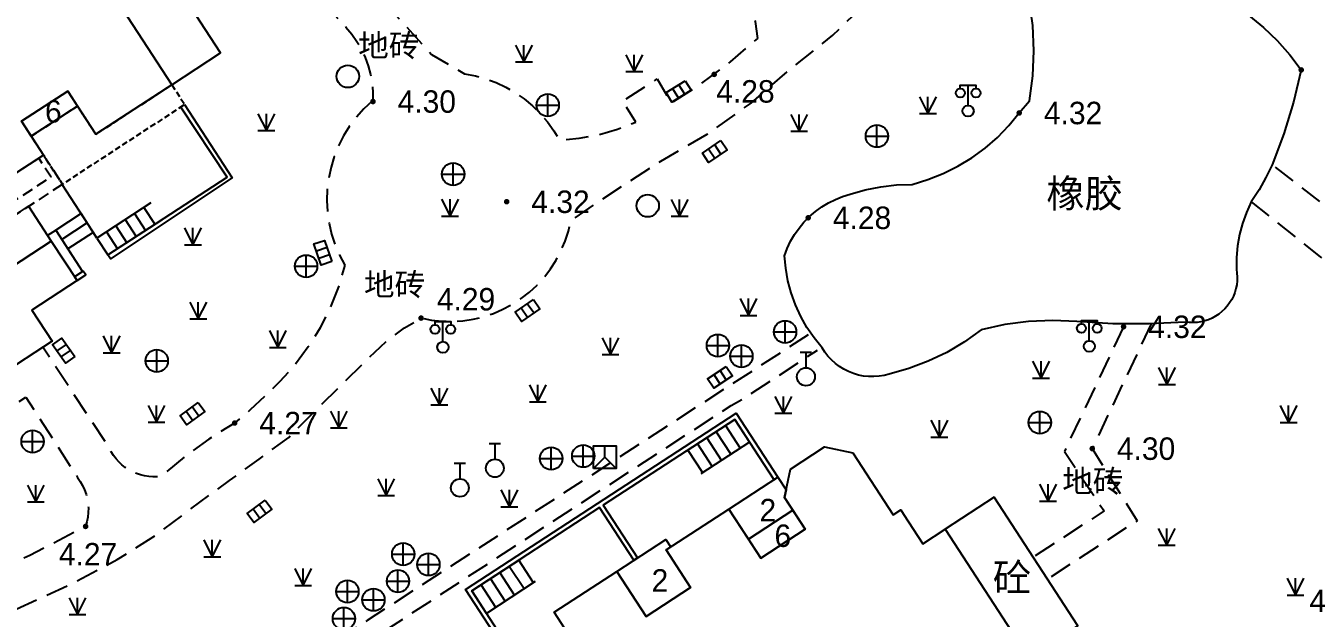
# Model space of a CAD drawing. Extents: x 99002 to 478558, y 2449839 to 2450453.
# Drawn here: x 478411.7 to 478469.2, y 2450030.8 to 2450057.2 of the extents above; entities that cross this region are included whole.
import ezdxf

# ---------------------------------------------------------------- set-up
doc = ezdxf.new("R2010")
doc.units = 0
doc.header["$LTSCALE"] = 0.5
for name, pattern in [('2', [0]), ('380403', [3, 2, -1]), ('380409-1', [1.5, 1, -0.5]), ('430600', [3, 2, -1])]:
    doc.linetypes.add(name, pattern=pattern)
doc.layers.get('0').update_dxf_attribs({"linetype": 'CONTINUOUS'})
for name, color, linetype in [('DEFAULT', 1, 'CONTINUOUS'), ('ZBTZ', 3, 'CONTINUOUS'), ('交通线', 7, 'CONTINUOUS'), ('居民地点', 7, 'CONTINUOUS'), ('居民地线', 7, 'CONTINUOUS'), ('居民地面', 7, 'CONTINUOUS'), ('房屋面', 7, 'CONTINUOUS'), ('植被点', 114, 'CONTINUOUS'), ('管线点', 7, 'CONTINUOUS'), ('高程点', 7, 'CONTINUOUS')]:
    doc.layers.add(name, color=color, linetype=linetype)
doc.styles.add('方正中等线简体', font='FZZDXJW.TTF')
doc.styles.add('方正细等线简体', font='方正细等线简体.ttf')
doc.styles.add('黑体', font='simhei.ttf')
doc.linetypes.add('1161', pattern='A,0,[149,AAA.SHX,S=0.15,R=0,X=0,Y=0],-1.6', length=1.6)
doc.linetypes.add('380202', pattern='A,4.5,[145,ss2007.shx,S=1,R=0,X=0,Y=1],4.5,-0.5,[146,ss2007.shx,S=1,R=0,X=0,Y=0],-0.5', length=10)

# ---------------------------------------------------------------- blocks, each defined once
blk = doc.blocks.new('3805011')
at = {"color": 0, "linetype": 'Continuous', "lineweight": -3, "flags": 128}
for points in [[(-0.7, 2), (-0.7, 2.3), (0.7, 2.3), (0.7, 2)], [(0, 0.5), (0, 2.3)]]:
    blk.add_lwpolyline(points, dxfattribs=at)
at = {"color": 0, "linetype": 'Continuous', "lineweight": -3}
for centre, radius in [((-0.7, 1.6), 0.4), ((0.7, 1.6), 0.4), ((0, 0), 0.5)]:
    blk.add_circle(centre, radius, dxfattribs=at)
blk = doc.blocks.new('8202001')
at = {"color": 0, "linetype": 'Continuous', "lineweight": -3, "flags": 128}
for points in [[(-0.75, 1.5), (0, 0)], [(0, 0), (0.75, 1.5)], [(0, 0), (0, 1.5)], [(-0.75, 0), (0.75, 0)]]:
    blk.add_lwpolyline(points, dxfattribs=at)
blk = doc.blocks.new('7201001')
at = {"linetype": '2'}
h = blk.add_hatch(color=0, dxfattribs=at)
edge = h.paths.add_edge_path(flags=0)
edge.add_arc((0, 0), 0.25, 0, 360)
blk = doc.blocks.new('5441011')
at = {"color": 0, "linetype": 'Continuous', "lineweight": -3, "flags": 128}
for points in [[(-1, 0), (1, 0)], [(0, -1), (0, 1)]]:
    blk.add_lwpolyline(points, dxfattribs=at)
at = {"color": 0, "linetype": 'Continuous', "lineweight": -3}
blk.add_circle((0, 0), 1, dxfattribs=at)
blk = doc.blocks.new('5441024')
at = {"color": 0, "linetype": 'Continuous', "lineweight": -3, "flags": 128}
blk.add_lwpolyline([(1, 0.5), (1, -0.5), (-1, -0.5), (-1, 0.5)], close=True, dxfattribs=at)
for points in [[(-0.33, 0.5), (-0.33, -0.5)], [(0.33, -0.5), (0.33, 0.5)]]:
    blk.add_lwpolyline(points, dxfattribs=at)
blk = doc.blocks.new('5401001')
at = {"color": 0, "linetype": 'Continuous', "lineweight": -3}
blk.add_circle((0, 0), 1, dxfattribs=at)
blk = doc.blocks.new('5430072')
at = {"color": 0, "linetype": 'Continuous', "lineweight": -3, "flags": 128}
for points in [[(-0.5, 2.2), (0.5, 2.2)], [(0, 2.2), (0, 0.8)]]:
    blk.add_lwpolyline(points, dxfattribs=at)
at = {"color": 0, "linetype": 'Continuous', "lineweight": -3}
blk.add_circle((0, 0), 0.8, dxfattribs=at)
blk = doc.blocks.new('5201054')
at = {"color": 0, "linetype": 'Continuous', "lineweight": -3, "flags": 128}
blk.add_lwpolyline([(-1, -1), (-1, 1), (1, 1), (1, -1)], close=True, dxfattribs=at)
for points in [[(-1, -1), (0, 0), (1, -1)], [(0, 0), (0, 1)]]:
    blk.add_lwpolyline(points, dxfattribs=at)

msp = doc.modelspace()

# ---------------------------------------------------------------- linework, layer by layer
at = {"layer": 'ZBTZ', "color": 3, "linetype": '1161', "lineweight": -3, "flags": 128}
msp.add_lwpolyline([(478466.321, 2450049.336), (478466.103, 2450048.867), (478465.927, 2450048.381), (478465.793, 2450047.882), (478465.702, 2450047.373), (478465.656, 2450046.858), (478465.654, 2450046.342), (478465.681, 2450046.169), (478465.693, 2450045.995), (478465.689, 2450045.821), (478465.67, 2450045.647), (478465.635, 2450045.476), (478465.586, 2450045.309), (478465.523, 2450045.146), (478465.445, 2450044.99), (478465.354, 2450044.841), (478465.25, 2450044.7), (478465.135, 2450044.57), (478465.008, 2450044.449), (478464.872, 2450044.341), (478464.726, 2450044.245), (478464.573, 2450044.162), (478464.412, 2450044.092), (478464.247, 2450044.037), (478464.077, 2450043.997), (478463.904, 2450043.972), (478463.73, 2450043.962), (478463.556, 2450043.967), (478463.382, 2450043.988), (478461.768, 2450043.9), (478460.151, 2450043.906), (478458.537, 2450044.007), (478457.464, 2450044.054), (478456.39, 2450044.008), (478455.325, 2450043.871), (478454.275, 2450043.642), (478453.531, 2450043.106), (478452.743, 2450042.637), (478451.916, 2450042.24), (478451.058, 2450041.917), (478450.175, 2450041.671), (478449.951, 2450041.612), (478449.723, 2450041.574), (478449.492, 2450041.556), (478449.26, 2450041.56), (478449.03, 2450041.583), (478448.803, 2450041.628), (478448.58, 2450041.693), (478448.365, 2450041.777), (478448.158, 2450041.881), (478447.961, 2450042.003), (478447.776, 2450042.142), (478447.604, 2450042.297), (478447.446, 2450042.466), (478447.305, 2450042.65), (478447.18, 2450042.845), (478446.826, 2450043.283), (478446.51, 2450043.749), (478446.233, 2450044.24), (478445.999, 2450044.752), (478445.808, 2450045.282), (478445.663, 2450045.826), (478445.563, 2450046.381), (478445.51, 2450046.941), (478445.632, 2450047.267), (478445.781, 2450047.582), (478445.955, 2450047.882), (478446.155, 2450048.168), (478446.377, 2450048.435), (478446.621, 2450048.683), (478446.885, 2450048.91), (478447.167, 2450049.114), (478447.465, 2450049.293), (478447.777, 2450049.447), (478448.1, 2450049.575), (478448.434, 2450049.675), (478449.109, 2450049.872), (478449.798, 2450050.012), (478450.497, 2450050.094), (478451.2, 2450050.118), (478451.9, 2450050.328), (478452.579, 2450050.596), (478453.234, 2450050.921), (478453.858, 2450051.3), (478454.448, 2450051.73), (478455, 2450052.209), (478455.509, 2450052.733), (478455.972, 2450053.298), (478456.427, 2450053.835), (478456.578, 2450054.947), (478456.628, 2450056.068), (478456.576, 2450057.189), (478456.422, 2450058.3), (478456.383, 2450058.631), (478456.374, 2450058.963), (478456.396, 2450059.295), (478456.448, 2450059.624), (478456.53, 2450059.946), (478456.642, 2450060.26), (478456.961, 2450060.529), (478457.303, 2450060.768), (478457.665, 2450060.975), (478458.045, 2450061.149), (478458.439, 2450061.287), (478458.844, 2450061.389), (478459.256, 2450061.455), (478459.672, 2450061.482), (478460.09, 2450061.472), (478460.504, 2450061.425), (478461.537, 2450060.7), (478462.517, 2450059.905), (478463.441, 2450059.046), (478464.315, 2450058.485), (478465.241, 2450058.015), (478466.208, 2450057.639), (478466.863, 2450057.104), (478467.473, 2450056.519), (478468.035, 2450055.888), (478468.545, 2450055.214), (478468.198, 2450053.782), (478467.765, 2450052.374), (478467.248, 2450050.994), (478466.973, 2450050.423), (478466.663, 2450049.87)], close=True, dxfattribs=at)
at = {"layer": '交通线', "color": 4, "linetype": '430600', "lineweight": -3, "flags": 128}
for points in [[(478461.889, 2450096.246), (478461.239, 2450096.235), (478460.557, 2450097.743), (478460.473, 2450098.98), (478459.222, 2450099.027), (478455.797, 2450098.823), (478453.94, 2450097.6), (478441.038, 2450089.207), (478440.361, 2450088.78), (478436.368, 2450086.169), (478427.753, 2450080.622), (478424.116, 2450078.199), (478423.441, 2450077.799), (478417.169, 2450073.688), (478417.452, 2450072.635), (478417.689, 2450071.571), (478417.88, 2450070.497), (478418.035, 2450069.801), (478418.251, 2450069.12), (478418.526, 2450068.461), (478418.857, 2450067.828), (478419.242, 2450067.227), (478419.678, 2450066.661), (478420.161, 2450066.136), (478420.689, 2450065.655), (478421.257, 2450065.222), (478422.734, 2450063.848), (478424.112, 2450062.374), (478425.384, 2450060.808), (478428.415, 2450057.394), (478429.772, 2450055.904), (478431.247, 2450055.044), (478431.724, 2450054.953), (478432.192, 2450054.821), (478432.647, 2450054.651), (478433.086, 2450054.443), (478433.506, 2450054.199), (478433.904, 2450053.921), (478434.278, 2450053.61), (478434.624, 2450053.269), (478434.94, 2450052.9), (478435.224, 2450052.505), (478435.474, 2450052.089), (478436.35, 2450052.169), (478437.215, 2450052.33), (478438.062, 2450052.573), (478438.882, 2450052.893), (478438.293, 2450053.823), (478439.83, 2450054.81), (478440.467, 2450053.744), (478441.813, 2450054.613), (478443.097, 2450055.573), (478444.312, 2450056.618), (478444.211, 2450057.364), (478444.049, 2450058.099), (478443.826, 2450058.819), (478443.544, 2450059.517), (478443.205, 2450060.189), (478442.811, 2450060.83), (478442.365, 2450061.437), (478441.87, 2450062.004)], [(478456.757, 2450060.362), (478454.063, 2450061.459), (478453.918, 2450061.509), (478453.778, 2450061.571), (478453.644, 2450061.645), (478453.517, 2450061.731), (478453.398, 2450061.828), (478453.289, 2450061.935), (478453.189, 2450062.051), (478455.601, 2450063.798), (478458.082, 2450065.445), (478460.629, 2450066.99), (478462.958, 2450068.211), (478465.243, 2450069.514), (478467.48, 2450070.898), (478468.469, 2450071.519), (478469.507, 2450072.056), (478470.586, 2450072.506), (478471.698, 2450072.864), (478471.954, 2450072.854), (478472.208, 2450072.823), (478472.459, 2450072.77), (478472.705, 2450072.697), (478472.944, 2450072.603), (478473.174, 2450072.489), (478473.393, 2450072.357), (478473.601, 2450072.207), (478473.796, 2450072.039), (478473.87, 2450069.431), (478473.781, 2450067.788), (478473.405, 2450065.039), (478473.3, 2450062.267), (478473.466, 2450059.498), (478473.721, 2450057.689), (478473.824, 2450055.866), (478473.775, 2450054.04), (478473.592, 2450052.063), (478473.381, 2450050.088), (478473.144, 2450048.117), (478473.045, 2450047.479), (478472.939, 2450046.843), (478472.826, 2450046.208), (478470.447, 2450048.357), (478470.499, 2450048.476), (478467.248, 2450050.994)], [(478418.449, 2450058.918), (478421.986, 2450061.677), (478423.195, 2450060.236), (478424.424, 2450058.812), (478425.672, 2450057.405), (478425.957, 2450057.121), (478426.215, 2450056.813), (478426.446, 2450056.483), (478426.647, 2450056.135), (478426.816, 2450055.771), (478426.953, 2450055.393), (478427.057, 2450055.004), (478427.126, 2450054.608), (478427.16, 2450054.208), (478427.159, 2450053.806)], [(478397.838, 2449995.022), (478392.92, 2449991.671), (478391.604, 2449992.925), (478380.129, 2450003.952), (478382.509, 2450006.439), (478380.927, 2450007.97), (478381.106, 2450008.182), (478381.062, 2450008.53), (478381.047, 2450008.88), (478381.061, 2450009.23), (478381.105, 2450009.578), (478381.178, 2450009.921), (478381.279, 2450010.256), (478381.409, 2450010.582), (478381.565, 2450010.896), (478381.747, 2450011.195), (478381.954, 2450011.478), (478382.184, 2450011.743), (478382.436, 2450011.987), (478383.982, 2450014.068), (478385.676, 2450016.031), (478387.508, 2450017.866), (478389.08, 2450019.352), (478390.682, 2450020.806), (478392.312, 2450022.228), (478392.386, 2450022.227), (478392.459, 2450022.219), (478392.532, 2450022.205), (478392.602, 2450022.185), (478392.671, 2450022.158), (478392.738, 2450022.126), (478392.801, 2450022.089), (478392.861, 2450022.045), (478392.916, 2450021.997), (478392.968, 2450021.944), (478393.73, 2450020.875), (478393.536, 2450020.619), (478393.367, 2450020.345), (478393.225, 2450020.057), (478393.11, 2450019.756), (478393.023, 2450019.446), (478392.966, 2450019.129), (478391.338, 2450017.792), (478393.892, 2450013.849), (478395.212, 2450014.713), (478395.557, 2450014.045), (478400.549, 2450017.27), (478400.153, 2450017.83), (478401.379, 2450018.736), (478398.766, 2450022.742), (478397.098, 2450021.675), (478396.391, 2450021.755), (478395.68, 2450021.774), (478394.97, 2450021.731), (478394.287, 2450022.686), (478394.253, 2450022.766), (478394.225, 2450022.849), (478394.205, 2450022.933), (478394.192, 2450023.019), (478394.187, 2450023.106), (478394.189, 2450023.194), (478394.199, 2450023.28), (478394.216, 2450023.366), (478394.24, 2450023.449), (478394.271, 2450023.531), (478394.309, 2450023.609), (478394.354, 2450023.684), (478398.109, 2450025.824), (478402.01, 2450027.684), (478406.038, 2450029.252), (478408.665, 2450030.16), (478411.244, 2450031.196), (478413.768, 2450032.358), (478415.756, 2450033.407), (478417.652, 2450034.613), (478419.444, 2450035.969), (478420.769, 2450036.923), (478422.088, 2450037.884), (478423.403, 2450038.852), (478424.676, 2450040.124), (478425.954, 2450041.39), (478427.237, 2450042.651), (478427.874, 2450043.223), (478428.566, 2450043.728), (478429.305, 2450044.162), (478429.764, 2450044.073), (478430.23, 2450044.024), (478430.698, 2450044.014), (478431.165, 2450044.044), (478431.628, 2450044.114), (478432.083, 2450044.223), (478432.527, 2450044.371), (478432.957, 2450044.556), (478433.37, 2450044.776), (478433.762, 2450045.031), (478434.132, 2450045.318), (478434.475, 2450045.636), (478434.791, 2450045.982), (478435.075, 2450046.354), (478435.328, 2450046.748), (478435.545, 2450047.162), (478435.727, 2450047.594), (478435.871, 2450048.039), (478435.977, 2450048.495), (478437.3, 2450049.4), (478438.638, 2450050.283), (478439.991, 2450051.144), (478442.062, 2450052.35), (478444.015, 2450053.739), (478445.835, 2450055.298), (478447.661, 2450056.764), (478449.351, 2450058.385), (478450.893, 2450060.147), (478452.906, 2450059.695), (478456.49, 2450057.895)], [(478427.124, 2450053.819), (478426.756, 2450053.477), (478426.42, 2450053.104), (478426.118, 2450052.703), (478425.851, 2450052.277), (478425.623, 2450051.83), (478425.435, 2450051.364), (478425.289, 2450050.884), (478425.184, 2450050.393), (478425.123, 2450049.894), (478425.106, 2450049.392), (478425.133, 2450048.891), (478425.203, 2450048.394), (478425.317, 2450047.905), (478425.473, 2450047.427), (478425.669, 2450046.965), (478425.906, 2450046.522), (478425.623, 2450045.56), (478425.255, 2450044.627), (478424.806, 2450043.731), (478424.278, 2450042.879), (478423.676, 2450042.077), (478423.004, 2450041.332), (478422.358, 2450040.691), (478421.687, 2450040.076), (478420.994, 2450039.488), (478419.848, 2450038.773), (478418.756, 2450037.98), (478417.723, 2450037.111), (478417.536, 2450037.093), (478417.347, 2450037.091), (478417.16, 2450037.105), (478416.974, 2450037.135), (478416.791, 2450037.18), (478416.613, 2450037.241), (478416.44, 2450037.317), (478416.275, 2450037.408), (478416.118, 2450037.512), (478415.97, 2450037.629), (478415.833, 2450037.758), (478415.707, 2450037.898), (478415.594, 2450038.049), (478415.494, 2450038.208), (478415.408, 2450038.376), (478412.439, 2450042.867)], [(478466.321, 2450049.336), (478469.39, 2450046.892), (478471.363, 2450045.579), (478472.469, 2450044.436), (478472.308, 2450043.719), (478472.138, 2450043.005), (478471.958, 2450042.293), (478471.794, 2450041.747), (478471.679, 2450041.188), (478471.613, 2450040.621), (478471.598, 2450040.05), (478471.634, 2450039.48), (478471.72, 2450038.916), (478471.855, 2450038.361), (478472.039, 2450037.821), (478472.275, 2450037.198), (478472.456, 2450036.558), (478472.58, 2450035.904), (478472.647, 2450035.241), (478472.656, 2450034.575), (478472.607, 2450033.911), (478472.5, 2450033.254), (478472.337, 2450032.609), (478472.118, 2450031.98), (478471.233, 2450024.592), (478471.074, 2450023.167), (478471.023, 2450021.734), (478471.078, 2450020.301), (478470.968, 2450019.495), (478470.853, 2450018.69), (478470.733, 2450017.885), (478470.624, 2450017.663), (478470.497, 2450017.45), (478470.353, 2450017.248), (478470.192, 2450017.059), (478470.016, 2450016.885), (478469.827, 2450016.725), (478469.624, 2450016.581), (478469.411, 2450016.455), (478469.188, 2450016.347), (478467.362, 2450015.565), (478465.516, 2450014.83), (478463.652, 2450014.142), (478462.442, 2450013.619), (478461.252, 2450013.055), (478460.082, 2450012.448), (478458.878, 2450011.976), (478457.725, 2450011.388), (478456.635, 2450010.69), (478456.406, 2450010.684), (478456.177, 2450010.698), (478455.951, 2450010.734), (478455.728, 2450010.789), (478455.512, 2450010.864), (478455.303, 2450010.959), (478455.103, 2450011.072), (478454.915, 2450011.202), (478454.739, 2450011.349), (478454.577, 2450011.511), (478454.43, 2450011.687), (478454.3, 2450011.876), (478450.644, 2450017.357)], [(478460.625, 2450043.776), (478457.987, 2450038.228), (478459.761, 2450035.572), (478456.594, 2450033.513)], [(478461.85, 2450043.902), (478459.228, 2450038.349), (478461.226, 2450035.133), (478457.23, 2450032.535)], [(478446.569, 2450043.421), (478426.908, 2450030.7), (478386.365, 2450004.225), (478385.698, 2450003.544)], [(478386.319, 2450003.007), (478386.951, 2450003.615), (478426.202, 2450029.286), (478426.914, 2450029.737), (478431.011, 2450032.396), (478443.129, 2450040.269), (478443.853, 2450040.689), (478446.982, 2450042.738)], [(478411.393, 2450040.455), (478411.684, 2450040.643), (478413.994, 2450037.064), (478414.113, 2450036.892), (478414.216, 2450036.71), (478414.303, 2450036.52), (478414.372, 2450036.323), (478414.424, 2450036.121), (478414.457, 2450035.915), (478414.472, 2450035.706), (478414.469, 2450035.498), (478414.447, 2450035.29), (478414.407, 2450035.085), (478414.348, 2450034.884), (478411.863, 2450033.584), (478409.281, 2450032.486), (478406.62, 2450031.6), (478406.105, 2450032.475), (478407.406, 2450033.069), (478406.52, 2450034.553), (478405.219, 2450033.849), (478403.038, 2450037.352), (478406.678, 2450039.723)]]:
    msp.add_lwpolyline(points, dxfattribs=at)
at = {"layer": '居民地线', "color": 6, "linetype": '380409-1', "lineweight": -3, "ltscale": 0.5, "flags": 128}
msp.add_lwpolyline([(478418.19, 2450054.551), (478418.763, 2450053.671), (478413.317, 2450050.123), (478411.925, 2450052.26), (478413.986, 2450053.603), (478414.805, 2450052.346)], close=True, dxfattribs=at)
at = {"layer": '居民地线', "color": 6, "linetype": 'Continuous', "lineweight": -3, "ltscale": 0.5, "flags": 128}
for points in [[(478418.763, 2450053.671), (478420.887, 2450050.406), (478415.454, 2450046.808), (478415.345, 2450046.976), (478420.657, 2450050.439), (478418.591, 2450053.56)], [(478413.965, 2450045.831), (478414.352, 2450046.091), (478414.243, 2450046.258), (478413.852, 2450046.005)], [(478433.139, 2450029.221), (478431.287, 2450032.072), (478443.359, 2450039.923), (478445.211, 2450037.075), (478445.043, 2450036.966), (478443.299, 2450039.648), (478437.43, 2450035.832), (478438.957, 2450033.484), (478438.789, 2450033.376), (478437.263, 2450035.723), (478431.562, 2450032.015), (478433.308, 2450029.331)]]:
    msp.add_lwpolyline(points, close=True, dxfattribs=at)
at = {"layer": '居民地线', "color": 6, "linetype": '380202', "lineweight": -3, "ltscale": 0.5, "flags": 128}
for points in [[(478414.854, 2450047.73), (478413.301, 2450050.119)], [(478412.668, 2450047.859), (478413.014, 2450048.084), (478414.213, 2450046.239), (478413.878, 2450046.021)]]:
    msp.add_lwpolyline(points, dxfattribs=at)
at = {"layer": '居民地线', "color": 6, "linetype": 'Continuous', "lineweight": -3, "ltscale": 0.5, "flags": 128}
for points in [[(478417.253, 2450049.288), (478414.855, 2450047.729)], [(478416.951, 2450049.092), (478417.441, 2450048.339)], [(478414.146, 2450048.82), (478413.014, 2450048.084)], [(478414.418, 2450048.401), (478413.286, 2450047.665)], [(478414.855, 2450047.729), (478414.146, 2450048.82)], [(478415.345, 2450046.976), (478417.743, 2450048.535)], [(478416.113, 2450048.547), (478416.603, 2450047.793)], [(478416.532, 2450048.82), (478417.022, 2450048.066)], [(478413.014, 2450048.084), (478413.723, 2450046.994)], [(478414.691, 2450047.981), (478413.559, 2450047.246)], [(478415.274, 2450048.002), (478415.764, 2450047.248)], [(478415.693, 2450048.274), (478416.183, 2450047.521)], [(478414.855, 2450047.729), (478415.345, 2450046.976)], [(478441.119, 2450038.231), (478443.299, 2450039.648)], [(478442.879, 2450039.376), (478443.534, 2450038.37)], [(478443.299, 2450039.648), (478443.953, 2450038.642)], [(478443.953, 2450038.642), (478441.774, 2450037.224)], [(478442.041, 2450038.831), (478442.696, 2450037.824)], [(478442.46, 2450039.103), (478443.115, 2450038.097)], [(478441.203, 2450038.285), (478441.858, 2450037.279)], [(478441.622, 2450038.558), (478442.277, 2450037.551)], [(478431.562, 2450032.015), (478433.742, 2450033.433)], [(478433.474, 2450031.826), (478432.82, 2450032.833)], [(478433.894, 2450032.099), (478433.239, 2450033.106)], [(478434.313, 2450032.371), (478433.658, 2450033.378)], [(478432.636, 2450031.281), (478431.981, 2450032.288)], [(478434.396, 2450032.426), (478432.217, 2450031.008)], [(478433.055, 2450031.554), (478432.4, 2450032.56)], [(478432.217, 2450031.008), (478431.562, 2450032.015)]]:
    msp.add_lwpolyline(points, dxfattribs=at)
at = {"layer": '居民地面', "color": 6, "linetype": '380403', "lineweight": -3, "ltscale": 0.5, "flags": 128}
for points in [[(478408.751, 2450048.998), (478412.471, 2450051.422), (478413.317, 2450050.123), (478409.597, 2450047.699)], [(478408.919, 2450049.107), (478412.262, 2450051.285), (478412.808, 2450050.448), (478409.464, 2450048.269)]]:
    msp.add_lwpolyline(points, close=True, dxfattribs=at)
at = {"layer": '房屋面', "color": 6, "linetype": 'Continuous', "lineweight": -3, "ltscale": 0.5, "flags": 128}
for points in [[(478410.338, 2450063.673), (478412.133, 2450060.917), (478412.468, 2450061.135), (478412.599, 2450060.934), (478413.451, 2450059.627), (478414.456, 2450060.282), (478418.19, 2450054.551), (478414.805, 2450052.346), (478413.55, 2450054.273), (478411.488, 2450052.93), (478412.471, 2450051.422), (478407.737, 2450048.338)], [(478436.326, 2450029.386), (478435.236, 2450031.062), (478438.036, 2450032.884), (478439.344, 2450030.872), (478441.323, 2450032.159), (478440.232, 2450033.835), (478443.032, 2450035.656), (478444.45, 2450033.477), (478446.428, 2450034.763), (478445.507, 2450036.179), (478445.774, 2450037.44), (478447.298, 2450038.431), (478448.559, 2450038.164), (478450.352, 2450035.407), (478450.687, 2450035.625), (478450.818, 2450035.424), (478451.669, 2450034.116), (478452.674, 2450034.77), (478456.404, 2450029.037)]]:
    msp.add_lwpolyline(points, dxfattribs=at)
for points in [[(478416.635, 2450061.702), (478414.456, 2450060.282), (478418.19, 2450054.551), (478420.369, 2450055.971)], [(478411.488, 2450052.93), (478413.55, 2450054.273), (478413.986, 2450053.603), (478411.925, 2450052.26)], [(478405.408, 2450044.97), (478407.62, 2450046.411), (478406.965, 2450047.416), (478407.928, 2450048.044), (478407.737, 2450048.338), (478408.751, 2450048.998), (478409.597, 2450047.699), (478411.809, 2450049.141), (478412.819, 2450047.59), (478410.607, 2450046.149), (478410.525, 2450046.275), (478408.548, 2450044.987), (478408.63, 2450044.861), (478406.418, 2450043.42)], [(478406.418, 2450043.42), (478408.63, 2450044.861), (478408.548, 2450044.987), (478410.525, 2450046.275), (478410.607, 2450046.149), (478412.819, 2450047.59), (478413.965, 2450045.831), (478411.954, 2450044.521), (478412.855, 2450043.138), (478410.476, 2450041.588), (478409.575, 2450042.97), (478407.564, 2450041.66), (478407.433, 2450041.861)], [(478443.032, 2450035.656), (478445.211, 2450037.074), (478445.578, 2450036.511), (478445.507, 2450036.179), (478445.883, 2450035.602), (478443.904, 2450034.315)], [(478454.854, 2450036.188), (478452.674, 2450034.77), (478456.404, 2450029.037), (478458.584, 2450030.454)], [(478443.904, 2450034.315), (478445.883, 2450035.602), (478446.428, 2450034.763), (478444.45, 2450033.477)], [(478438.036, 2450032.884), (478440.215, 2450034.301), (478440.433, 2450033.966), (478440.232, 2450033.835), (478441.323, 2450032.159), (478439.344, 2450030.872)]]:
    msp.add_lwpolyline(points, close=True, dxfattribs=at)

# ---------------------------------------------------------------- block references
at = {"layer": '居民地点', "color": 2, "linetype": 'Continuous', "ltscale": 0.5, "xscale": 0.5, "yscale": 0.5}
for p in [(478453.694, 2450053.385, 6.623), (478430.276, 2450042.867, 5.883), (478459.098, 2450042.907, 6.435)]:
    msp.add_blockref('3805011', p, dxfattribs=at)
at = {"layer": '植被点', "color": 3, "linetype": 'Continuous', "ltscale": 0.5, "xscale": 0.5, "yscale": 0.5}
for p in [(478433.893, 2450055.57, 9999), (478438.811, 2450055.142, 9999), (478451.903, 2450053.268, 9999), (478422.407, 2450052.516, 9999), (478446.158, 2450052.485, 9999), (478430.595, 2450048.707, 9999), (478440.831, 2450048.698, 9999), (478419.133, 2450047.426, 9999), (478443.899, 2450044.285, 9999), (478419.374, 2450044.123, 9999), (478415.508, 2450042.618, 9999), (478422.921, 2450042.854, 9999), (478437.748, 2450042.536, 9999), (478456.947, 2450041.491, 9999), (478462.559, 2450041.212, 9999), (478430.122, 2450040.298, 9999), (478434.514, 2450040.433, 9999), (478445.457, 2450039.925, 9999), (478417.506, 2450039.524, 9999), (478425.641, 2450039.268, 9999), (478467.984, 2450039.519, 9999), (478452.411, 2450038.862, 9999), (478427.745, 2450036.261, 9999), (478412.133, 2450035.973, 9999), (478433.243, 2450035.762, 9999), (478457.256, 2450036.01, 9999), (478462.549, 2450034.046, 9999), (478419.995, 2450033.531, 9999), (478424.051, 2450032.261, 9999), (478468.29, 2450031.825, 9999), (478413.984, 2450030.957, 9999)]:
    msp.add_blockref('8202001', p, dxfattribs=at)
at = {"layer": '管线点', "color": 2, "linetype": 'Continuous', "ltscale": 0.5, "xscale": 0.5, "yscale": 0.5}
for name, p in [('5401001', (478426.038, 2450054.928, 4.449)), ('5441011', (478434.953, 2450053.642, 4.336)), ('5441011', (478449.629, 2450052.267, 4.652)), ('5441011', (478430.735, 2450050.572, 4.33)), ('5401001', (478439.408, 2450049.168, 4.449)), ('5441011', (478424.178, 2450046.471, 4.438)), ('5441011', (478445.532, 2450043.546, 4.273)), ('5441011', (478442.538, 2450042.938, 4.318)), ('5441011', (478417.519, 2450042.258, 4.546)), ('5441011', (478443.587, 2450042.467, 4.238)), ('5430072', (478446.462, 2450041.55, 4.008)), ('5441011', (478456.89, 2450039.51, 4.502)), ('5441011', (478411.985, 2450038.666, 4.464)), ('5430072', (478432.595, 2450037.475, 4.486)), ('5441011', (478435.104, 2450037.909, 4.47)), ('5441011', (478436.536, 2450038.02, 4.3)), ('5201054', (478437.498, 2450037.968, 4.263)), ('5430072', (478431.034, 2450036.603, 4.794)), ('5441011', (478428.51, 2450033.647, 4.393)), ('5441011', (478429.632, 2450033.193, 4.299)), ('5441011', (478428.276, 2450032.445, 4.333)), ('5441011', (478426.021, 2450031.987, 4.381)), ('5441011', (478427.18, 2450031.62, 4.286)), ('5441011', (478425.866, 2450030.779, 4.324))]:
    msp.add_blockref(name, p, dxfattribs=at)
at = {"layer": '管线点', "color": 2, "linetype": 'Continuous', "ltscale": 0.5, "yscale": 0.5}
for p, xscale, rotation in [((478440.787, 2450054.258, 4.276), 0.4999999999374331, 31.4141983206935), ((478442.399, 2450051.581, 4.269), 0.4999999998728913, 33.99999864911788), ((478424.928, 2450047.071, 4.252), 0.4999999999171965, 288.6969878410946), ((478434.047, 2450044.501, 4.272), 0.4999999998827235, 34.78749897144943), ((478413.37, 2450042.711, 4.568), 0.4999999999105777, 305.1482088011479), ((478442.635, 2450041.526, 4.244), 0.4999999998952443, 33.51570067159724), ((478419.11, 2450039.907, 4.242), 0.4999999999035656, 35.82919844509854), ((478422.097, 2450035.558, 4.276), 0.4999999999579617, 36.22400046432156)]:
    msp.add_blockref('5441024', p, dxfattribs=dict(at, xscale=xscale, rotation=rotation))
at = {"layer": '高程点', "color": 7, "linetype": 'Continuous', "ltscale": 0.5, "xscale": 0.5, "yscale": 0.5}
for p in [(478468.545, 2450055.214, 4.3), (478442.373, 2450055.015, 4.28), (478427.159, 2450053.806, 4.3), (478455.972, 2450053.298, 4.32), (478433.121, 2450049.345, 4.32), (478446.564, 2450048.629, 4.28), (478429.305, 2450044.162, 4.29), (478460.625, 2450043.776, 4.32), (478420.994, 2450039.488, 4.27), (478459.228, 2450038.349, 4.3), (478414.348, 2450034.884, 4.27)]:
    msp.add_blockref('7201001', p, dxfattribs=at)

# ---------------------------------------------------------------- texts
at = {"layer": 'DEFAULT', "color": 3, "linetype": 'Continuous', "ltscale": 0.5, "style": '黑体'}
for p in [(478426.502, 2450055.801), (478426.761, 2450045.161), (478457.89, 2450036.401)]:
    msp.add_text('地砖', height=1, dxfattribs=at).set_placement(p)
at = {"layer": 'DEFAULT', "color": 7, "linetype": 'Continuous', "ltscale": 0.5}
for s, height, style, p in [('6', 0.995, '方正细等线简体', (478412.539, 2450052.872)), ('橡胶', 1.25, '黑体', (478457.18, 2450049.088)), ('2', 1, '方正细等线简体', (478444.393, 2450035.111)), ('6', 1, '方正细等线简体', (478445.061, 2450033.971)), ('砼', 1.25, '方正细等线简体', (478454.795, 2450031.987)), ('2', 1, '方正细等线简体', (478439.583, 2450031.979))]:
    msp.add_text(s, height=height, dxfattribs=dict(at, style=style)).set_placement(p)
at = {"layer": '高程点', "color": 7, "linetype": 'Continuous', "ltscale": 0.5, "style": '方正中等线简体'}
for s, p in [('4.28', (478442.465, 2450053.759, 4.28)), ('4.30', (478428.258, 2450053.304, 4.3)), ('4.32', (478457.072, 2450052.796, 4.32)), ('4.32', (478434.22, 2450048.843, 4.32)), ('4.28', (478447.663, 2450048.128, 4.28)), ('4.29', (478430.007, 2450044.502, 4.29)), ('4.32', (478461.724, 2450043.275, 4.32)), ('4.27', (478422.093, 2450038.986, 4.27)), ('4.30', (478460.327, 2450037.848, 4.3)), ('4.27', (478413.157, 2450033.147, 4.27)), ('4.27', (478468.91, 2450031.069, 4.27))]:
    msp.add_text(s, height=1, dxfattribs=at).set_placement(p)

doc.saveas('drawing.dxf')
